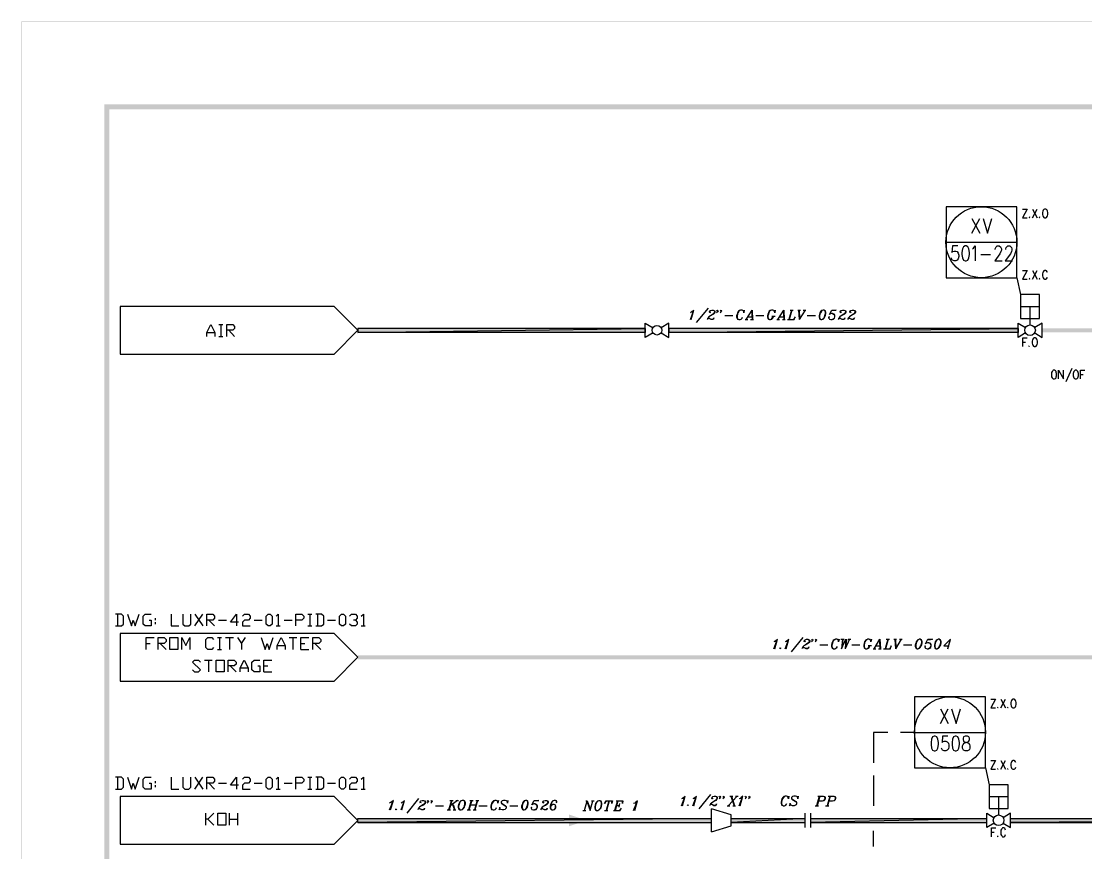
# Model space of a CAD drawing. Header units: inches. Extents: x 1 to 908, y 1 to 642.
# Drawn here: x 0.8 to 269.2, y 432.5 to 642.1 of the extents above; entities that cross this region are included whole.
import ezdxf

# ---------------------------------------------------------------- set-up
doc = ezdxf.new("R2010")
doc.units = ezdxf.units.IN
doc.header["$MEASUREMENT"] = 0
doc.layers.add('PDF_Geometry', color=7, linetype='Continuous')
doc.layers.add('PDF_Solid Fills', color=30, linetype='Continuous')

msp = doc.modelspace()

# ---------------------------------------------------------------- hatches: boundary and pattern name
at = {"layer": 'PDF_Solid Fills', "transparency": 33554559}
h = msp.add_hatch(color=7, dxfattribs=at)
h.paths.add_polyline_path([(0.96, 0.73), (0.96, 641.95), (0.77, 0.54)])
h.paths.add_polyline_path([(0.96, 641.95), (0.77, 0.54), (0.77, 642.15)])
h = msp.add_hatch(color=7, dxfattribs=at)
h.paths.add_polyline_path([(0.77, 642.15), (0.96, 641.95), (908.12, 642.15)])
h.paths.add_polyline_path([(0.96, 641.95), (908.12, 642.15), (908.12, 641.95)])
h = msp.add_hatch(color=7, dxfattribs=at)
h.paths.add_polyline_path([(886.53, 21.48), (886.53, 22.77), (21.7, 21.48)])
h.paths.add_polyline_path([(886.53, 22.77), (21.7, 21.48), (23, 22.77)])
h.paths.add_polyline_path([(21.7, 21.48), (23, 22.77), (21.7, 621.21)])
h.paths.add_polyline_path([(23, 22.77), (21.7, 621.21), (23, 619.92)])
h.paths.add_polyline_path([(21.7, 621.21), (23, 619.92), (887.18, 621.21)])
h.paths.add_polyline_path([(23, 619.92), (887.18, 621.21), (885.89, 619.92)])
h.paths.add_polyline_path([(887.18, 621.21), (885.89, 619.92), (887.18, 22.12)])
h.paths.add_polyline_path([(885.89, 619.92), (887.18, 22.12), (885.89, 22.12)])
h = msp.add_hatch(color=4, dxfattribs=at)
h.paths.add_polyline_path([(85.68, 564.71), (85.68, 563.71), (158.13, 564.71)])
h.paths.add_polyline_path([(85.68, 563.71), (158.13, 564.71), (158.13, 563.71)])
h = msp.add_hatch(color=4, dxfattribs=at)
h.paths.add_polyline_path([(164.12, 564.71), (164.12, 563.71), (252.24, 564.71)])
h.paths.add_polyline_path([(164.12, 563.71), (252.24, 564.71), (252.24, 563.71)])
h = msp.add_hatch(color=4, dxfattribs=at)
h.paths.add_polyline_path([(258.23, 564.71), (258.23, 563.71), (291.17, 564.71)])
h.paths.add_polyline_path([(258.23, 563.71), (291.17, 564.71), (290.16, 563.71)])
h.paths.add_polyline_path([(291.17, 564.71), (290.16, 563.71), (291.17, 555.81)])
h.paths.add_polyline_path([(290.16, 563.71), (291.17, 555.81), (290.16, 555.81)])
h = msp.add_hatch(color=40, dxfattribs=at)
h.paths.add_polyline_path([(352.72, 475.04), (353.69, 475.04), (352.72, 481.29)])
h.paths.add_polyline_path([(353.69, 475.04), (352.72, 481.29), (353.69, 482.29)])
h.paths.add_polyline_path([(352.72, 481.29), (353.69, 482.29), (85.68, 481.29)])
h.paths.add_polyline_path([(353.69, 482.29), (85.68, 481.29), (85.68, 482.29)])
at = {"layer": 'PDF_Solid Fills', "true_color": 0x6ec1dd, "transparency": 33554559}
h = msp.add_hatch(color=133, dxfattribs=at)
h.paths.add_polyline_path([(174.86, 440.12), (174.86, 441.13), (85.68, 440.12)])
h.paths.add_polyline_path([(174.86, 441.13), (85.68, 440.12), (85.68, 441.13)])
h = msp.add_hatch(color=133, dxfattribs=at)
h.paths.add_polyline_path([(198.46, 440.12), (198.46, 441.13), (179.85, 440.12)])
h.paths.add_polyline_path([(198.46, 441.13), (179.85, 440.12), (179.85, 441.13)])
h = msp.add_hatch(color=133, dxfattribs=at)
h.paths.add_polyline_path([(244.28, 440.12), (244.28, 441.13), (199.94, 440.12)])
h.paths.add_polyline_path([(244.28, 441.13), (199.94, 440.12), (199.94, 441.13)])
h = msp.add_hatch(color=133, dxfattribs=at)
h.paths.add_polyline_path([(397.47, 440.12), (397.47, 441.13), (250.3, 440.12)])
h.paths.add_polyline_path([(397.47, 441.13), (250.3, 440.12), (250.3, 441.13)])

# ---------------------------------------------------------------- linework, layer by layer
at = {"layer": 'PDF_Geometry', "color": 1, "lineweight": 25}
for points in [[(234.02, 595.39), (234.02, 577.49), (251.88, 577.49), (251.88, 595.39), (234.02, 595.39)], [(234.02, 586.42), (251.88, 586.42)], [(251.88, 577.49), (252.82, 573.22)], [(226.09, 471.77), (226.09, 453.91), (243.95, 453.91), (243.95, 471.77), (226.09, 471.77)], [(219.33, 462.84), (215.74, 462.84), (215.74, 455.14)], [(226.09, 462.84), (222.5, 462.84)], [(226.09, 462.84), (243.95, 462.84)], [(243.95, 453.91), (244.89, 449.64)], [(215.74, 451.97), (215.74, 444.27)], [(215.74, 434.07), (215.74, 438.02)]]:
    msp.add_lwpolyline(points, dxfattribs=at)
at = {"layer": 'PDF_Geometry', "lineweight": 25}
for points in [[(253.27, 594.81), (254.47, 594.81), (253.27, 592.61), (254.47, 592.61)], [(255.8, 592.61), (256.96, 594.81)], [(255.8, 594.81), (256.96, 592.61)], [(258.81, 594.81), (258.65, 594.71), (258.48, 594.48), (258.39, 594.29), (258.32, 593.96), (258.32, 593.45), (258.39, 593.12), (258.48, 592.93), (258.65, 592.7), (258.81, 592.61), (259.16, 592.61), (259.33, 592.7), (259.49, 592.93), (259.58, 593.12), (259.65, 593.45), (259.65, 593.96), (259.58, 594.29), (259.49, 594.48), (259.33, 594.71), (259.16, 594.81), (258.81, 594.81)], [(240.56, 588.69), (242.53, 592.38)], [(240.56, 592.38), (242.53, 588.69)], [(243.37, 592.38), (244.5, 588.69), (245.6, 592.38)], [(255.05, 592.8), (254.96, 592.7), (255.05, 592.61), (255.12, 592.7)], [(257.55, 592.8), (257.48, 592.7), (257.55, 592.61), (257.64, 592.7)], [(236.96, 585.49), (235.64, 585.49), (235.51, 583.87), (235.64, 584.06), (236.06, 584.22), (236.45, 584.22), (236.83, 584.06), (237.09, 583.71), (237.26, 583.16), (237.26, 582.83), (237.09, 582.28), (236.83, 581.93), (236.45, 581.76), (236.06, 581.76), (235.64, 581.93), (235.51, 582.12), (235.38, 582.48)], [(238.84, 585.49), (238.42, 585.29), (238.16, 584.77), (238.03, 583.87), (238.03, 583.35), (238.16, 582.48), (238.42, 581.93), (238.84, 581.76), (239.1, 581.76), (239.49, 581.93), (239.75, 582.48), (239.91, 583.35), (239.91, 583.87), (239.75, 584.77), (239.49, 585.29), (239.1, 585.49), (238.84, 585.49)], [(240.69, 584.77), (240.94, 584.94), (241.37, 585.49), (241.37, 581.76)], [(246.41, 584.58), (246.41, 584.77), (246.54, 585.13), (246.67, 585.29), (246.93, 585.49), (247.45, 585.49), (247.74, 585.29), (247.87, 585.13), (248, 584.77), (248, 584.42), (247.87, 584.06), (247.61, 583.51), (246.28, 581.76), (248.13, 581.76)], [(249.07, 584.58), (249.07, 584.77), (249.2, 585.13), (249.33, 585.29), (249.58, 585.49), (250.14, 585.49), (250.39, 585.29), (250.52, 585.13), (250.65, 584.77), (250.65, 584.42), (250.52, 584.06), (250.26, 583.51), (248.94, 581.76), (250.78, 581.76)], [(242.82, 583.35), (245.22, 583.35)], [(253.27, 579.34), (254.47, 579.34), (253.27, 577.14), (254.47, 577.14)], [(255.05, 577.33), (254.96, 577.23), (255.05, 577.14), (255.12, 577.23)], [(255.8, 577.14), (256.96, 579.34)], [(255.8, 579.34), (256.96, 577.14)], [(257.55, 577.33), (257.48, 577.23), (257.55, 577.14), (257.64, 577.23)], [(259.58, 578.82), (259.49, 579.01), (259.33, 579.24), (259.16, 579.34), (258.81, 579.34), (258.65, 579.24), (258.48, 579.01), (258.39, 578.82), (258.32, 578.5), (258.32, 577.98), (258.39, 577.65), (258.48, 577.46), (258.65, 577.23), (258.81, 577.14), (259.16, 577.14), (259.33, 577.23), (259.49, 577.46), (259.58, 577.65)], [(252.82, 567.23), (257.61, 567.23), (257.61, 573.22), (252.82, 573.22), (252.82, 567.23)], [(169.53, 566.94), (170.43, 569.34)], [(169.75, 566.94), (170.43, 569.34), (170.11, 569.01), (169.75, 568.79), (169.53, 568.66)], [(173.99, 569.82), (171.01, 566.17)], [(174.44, 568.89), (174.57, 568.79), (174.44, 568.66), (174.35, 568.79), (174.35, 568.89), (174.44, 569.11), (174.57, 569.24), (174.9, 569.34), (175.25, 569.34), (175.58, 569.24), (175.71, 569.01), (175.71, 568.79), (175.58, 568.56), (175.35, 568.33), (175.03, 568.11), (174.57, 567.88), (174.22, 567.62), (173.99, 567.4), (173.76, 566.94)], [(175.25, 569.34), (175.48, 569.24), (175.58, 569.01), (175.58, 568.79), (175.48, 568.56), (175.25, 568.33), (174.57, 567.88)], [(176.52, 569.11), (176.16, 569.11), (176.39, 569.34), (176.52, 569.11), (176.39, 568.89), (176.16, 568.66)], [(177.42, 569.11), (177.07, 569.11), (177.29, 569.34), (177.42, 569.11), (177.29, 568.89), (177.07, 568.66)], [(182.89, 569.11), (183.02, 569.11), (183.12, 569.34), (183.02, 568.66), (183.02, 568.89), (182.89, 569.11), (182.79, 569.24), (182.57, 569.34), (182.21, 569.34), (181.89, 569.24), (181.66, 569.01), (181.43, 568.66), (181.3, 568.33), (181.18, 567.88), (181.18, 567.53), (181.3, 567.17), (181.43, 567.07), (181.76, 566.94), (182.11, 566.94), (182.34, 567.07), (182.57, 567.3), (182.66, 567.53)], [(182.21, 569.34), (181.98, 569.24), (181.76, 569.01), (181.53, 568.66), (181.43, 568.33), (181.3, 567.88), (181.3, 567.53), (181.43, 567.17), (181.53, 567.07), (181.76, 566.94)], [(183.6, 566.94), (185.09, 569.34), (185.19, 566.94)], [(190.69, 569.11), (190.79, 569.11), (190.92, 569.34), (190.79, 568.66), (190.79, 568.89), (190.69, 569.11), (190.56, 569.24), (190.33, 569.34), (189.98, 569.34), (189.65, 569.24), (189.43, 569.01), (189.2, 568.66), (189.07, 568.33), (188.97, 567.88), (188.97, 567.53), (189.07, 567.17), (189.2, 567.07), (189.52, 566.94), (189.75, 566.94), (190.11, 567.07), (190.33, 567.3), (190.56, 567.75)], [(189.98, 569.34), (189.75, 569.24), (189.52, 569.01), (189.3, 568.66), (189.2, 568.33), (189.07, 567.88), (189.07, 567.53), (189.2, 567.17), (189.3, 567.07), (189.52, 566.94)], [(191.6, 566.94), (193.08, 569.34), (193.18, 566.94)], [(195.03, 569.34), (194.35, 566.94)], [(195.12, 569.34), (194.44, 566.94)], [(194.67, 569.34), (195.48, 569.34)], [(196.61, 569.34), (197.29, 569.34)], [(196.84, 569.34), (196.97, 566.94)], [(196.97, 569.34), (197.06, 567.17)], [(198.46, 569.34), (196.97, 566.94)], [(198, 569.34), (198.68, 569.34)], [(203.02, 569.34), (202.66, 569.24), (202.44, 569.01), (202.21, 568.66), (202.11, 568.33), (201.98, 567.88), (201.98, 567.53), (202.11, 567.17), (202.21, 567.07), (202.44, 566.94), (202.66, 566.94), (203.02, 567.07), (203.24, 567.3), (203.47, 567.62), (203.6, 567.98), (203.7, 568.43), (203.7, 568.79), (203.6, 569.11), (203.47, 569.24), (203.24, 569.34), (203.02, 569.34), (202.79, 569.24), (202.57, 569.01), (202.34, 568.66), (202.21, 568.33), (202.11, 567.88), (202.11, 567.53), (202.21, 567.17), (202.44, 566.94)], [(202.66, 566.94), (202.89, 567.07), (203.15, 567.3), (203.37, 567.62), (203.47, 567.98), (203.6, 568.43), (203.6, 568.79), (203.47, 569.11), (203.24, 569.34)], [(204.51, 567.4), (204.6, 567.53), (204.51, 567.62), (204.38, 567.53), (204.38, 567.4), (204.51, 567.17), (204.6, 567.07), (204.96, 566.94), (205.32, 566.94), (205.64, 567.07), (205.87, 567.3), (206, 567.62), (206, 567.98), (205.87, 568.21), (205.77, 568.33), (205.41, 568.43), (205.09, 568.43), (204.73, 568.33), (204.6, 568.21), (205.19, 569.34), (206.32, 569.34), (205.77, 569.24), (205.19, 569.24)], [(207.48, 568.89), (207.58, 568.79), (207.48, 568.66), (207.35, 568.79), (207.35, 568.89), (207.48, 569.11), (207.58, 569.24), (207.94, 569.34), (208.26, 569.34), (208.62, 569.24), (208.75, 569.01), (208.75, 568.79), (208.62, 568.56), (208.39, 568.33), (208.03, 568.11), (207.58, 567.88), (207.26, 567.62), (207.03, 567.4), (206.8, 566.94)], [(208.26, 569.34), (208.52, 569.24), (208.62, 569.01), (208.62, 568.79), (208.52, 568.56), (208.26, 568.33), (207.58, 567.88)], [(209.88, 568.89), (209.98, 568.79), (209.88, 568.66), (209.75, 568.79), (209.75, 568.89), (209.88, 569.11), (209.98, 569.24), (210.33, 569.34), (210.69, 569.34), (211.01, 569.24), (211.14, 569.01), (211.14, 568.79), (211.01, 568.56), (210.78, 568.33), (210.46, 568.11), (209.98, 567.88), (209.65, 567.62), (209.43, 567.4), (209.2, 566.94)], [(210.69, 569.34), (210.91, 569.24), (211.01, 569.01), (211.01, 568.79), (210.91, 568.56), (210.69, 568.33), (209.98, 567.88)], [(252.82, 570.21), (257.61, 570.21)], [(255.22, 565.55), (255.22, 570.21)], [(170.2, 568.89), (169.65, 566.94)], [(170.33, 569.01), (169.88, 568.79)], [(173.86, 567.17), (173.99, 567.3), (174.22, 567.3), (174.8, 567.07), (175.12, 567.07), (175.35, 567.17), (175.48, 567.4), (175.35, 567.07), (175.12, 566.94), (174.8, 566.94), (174.22, 567.3)], [(178.23, 567.98), (180.27, 567.98)], [(183.38, 566.94), (184.06, 566.94)], [(184.06, 567.62), (185.09, 567.62)], [(184.73, 566.94), (185.41, 566.94)], [(184.96, 569.11), (185.09, 566.94)], [(186, 567.98), (188.04, 567.98)], [(189.75, 566.94), (189.98, 567.07), (190.2, 567.3), (190.46, 567.75)], [(190.11, 567.75), (190.92, 567.75)], [(191.37, 566.94), (192.05, 566.94)], [(192.05, 567.62), (193.08, 567.62)], [(192.73, 566.94), (193.41, 566.94)], [(192.95, 569.11), (193.08, 566.94)], [(193.99, 566.94), (195.7, 566.94), (195.93, 567.62), (195.58, 566.94)], [(199.01, 567.98), (201.08, 567.98)], [(205.41, 568.43), (205.64, 568.33), (205.77, 568.21), (205.87, 567.98), (205.87, 567.62), (205.77, 567.3), (205.54, 567.07), (205.32, 566.94)], [(206.9, 567.17), (207.03, 567.3), (207.26, 567.3), (207.81, 567.07), (208.16, 567.07), (208.39, 567.17), (208.52, 567.4), (208.39, 567.07), (208.16, 566.94), (207.81, 566.94), (207.26, 567.3)], [(209.3, 567.17), (209.43, 567.3), (209.65, 567.3), (210.23, 567.07), (210.56, 567.07), (210.78, 567.17), (210.91, 567.4), (210.78, 567.07), (210.56, 566.94), (210.23, 566.94), (209.65, 567.3)], [(47.59, 562.7), (47.59, 563.71), (48.59, 565.71), (49.6, 563.71), (49.6, 562.7)], [(50.57, 565.71), (51.57, 565.71)], [(51.09, 565.71), (51.09, 562.7)], [(52.57, 562.7), (52.57, 565.71), (54.1, 565.71), (54.58, 565.2), (54.58, 564.71), (54.1, 564.23), (52.57, 564.23)], [(53.09, 564.23), (54.58, 562.7)], [(160.11, 563.61), (158.13, 562.41), (158.13, 566.04), (160.11, 564.84)], [(162.15, 563.61), (164.12, 562.41), (164.12, 566.04), (162.15, 564.84)], [(252.24, 562.41), (252.24, 566.04), (254.08, 564.9)], [(256.38, 563.55), (258.23, 562.41), (258.23, 566.04), (256.38, 564.9)], [(47.59, 563.71), (49.6, 563.71)], [(50.57, 562.7), (51.57, 562.7)], [(254.08, 563.55), (252.24, 562.41)], [(253.37, 560.12), (253.37, 562.32), (254.47, 562.32)], [(253.37, 561.25), (254.05, 561.25)], [(256.25, 562.32), (256.06, 562.22), (255.9, 561.99), (255.83, 561.8), (255.73, 561.47), (255.73, 560.96), (255.83, 560.63), (255.9, 560.44), (256.06, 560.21), (256.25, 560.12), (256.57, 560.12), (256.74, 560.21), (256.9, 560.44), (257, 560.63), (257.06, 560.96), (257.06, 561.47), (257, 561.8), (256.9, 561.99), (256.74, 562.22), (256.57, 562.32), (256.25, 562.32)], [(254.99, 560.31), (254.89, 560.21), (254.99, 560.12), (255.05, 560.21)], [(261.07, 554.16), (260.91, 554.03), (260.75, 553.84), (260.65, 553.61), (260.59, 553.32), (260.59, 552.77), (260.65, 552.48), (260.75, 552.25), (260.91, 552.06), (261.07, 551.96), (261.4, 551.96), (261.59, 552.06), (261.75, 552.25), (261.82, 552.48), (261.91, 552.77), (261.91, 553.32), (261.82, 553.61), (261.75, 553.84), (261.59, 554.03), (261.4, 554.16), (261.07, 554.16)], [(262.4, 551.96), (262.4, 554.16), (263.6, 551.96), (263.6, 554.16)], [(265.77, 554.55), (264.24, 551.22)], [(266.61, 554.16), (266.44, 554.03), (266.28, 553.84), (266.19, 553.61), (266.09, 553.32), (266.09, 552.77), (266.19, 552.48), (266.28, 552.25), (266.44, 552.06), (266.61, 551.96), (266.93, 551.96), (267.12, 552.06), (267.29, 552.25), (267.35, 552.48), (267.45, 552.77), (267.45, 553.32), (267.35, 553.61), (267.29, 553.84), (267.12, 554.03), (266.93, 554.16), (266.61, 554.16)], [(267.93, 551.96), (267.93, 554.16), (269.03, 554.16)], [(267.93, 553.09), (268.61, 553.09)], [(24.52, 489.67), (26.04, 489.67), (26.52, 490.15), (26.52, 492.16), (26.04, 492.64), (24.52, 492.64)], [(25.04, 492.64), (25.04, 489.67)], [(27.53, 492.64), (28.53, 489.67), (29.02, 491.16), (29.53, 489.67), (30.54, 492.64)], [(33.03, 491.16), (33.55, 491.16), (33.55, 489.67), (32.03, 489.67), (31.54, 490.15), (31.54, 492.16), (32.03, 492.64), (33.55, 492.64)], [(34.52, 491.64), (34.52, 491.16)], [(38.53, 492.64), (38.53, 489.67), (40.54, 489.67)], [(41.54, 492.64), (41.54, 490.15), (42.03, 489.67), (43.03, 489.67), (43.55, 490.15), (43.55, 492.64)], [(44.52, 489.67), (46.52, 492.64)], [(44.52, 492.64), (46.52, 489.67)], [(47.53, 489.67), (47.53, 492.64), (49.05, 492.64), (49.53, 492.16), (49.53, 491.64), (49.05, 491.16), (47.53, 491.16)], [(55.52, 490.64), (53.55, 490.64), (55.03, 492.64), (55.03, 489.67)], [(56.52, 492.16), (57.04, 492.64), (58.04, 492.64), (58.53, 492.16), (58.53, 491.64), (58.04, 491.16), (57.04, 491.16), (56.52, 490.64), (56.52, 489.67), (58.53, 489.67)], [(63.03, 489.67), (62.54, 490.15), (62.54, 492.16), (63.03, 492.64), (63.55, 492.64), (64.03, 492.16), (64.03, 490.15), (63.55, 489.67), (63.03, 489.67)], [(65.03, 492.16), (65.52, 492.64), (65.52, 489.67)], [(70.02, 489.67), (70.02, 492.64), (71.54, 492.64), (72.02, 492.16), (72.02, 491.64), (71.54, 491.16), (70.02, 491.16)], [(73.03, 492.64), (74.03, 492.64)], [(73.54, 492.64), (73.54, 489.67)], [(75.03, 489.67), (76.52, 489.67), (77.04, 490.15), (77.04, 492.16), (76.52, 492.64), (75.03, 492.64)], [(75.52, 492.64), (75.52, 489.67)], [(81.54, 489.67), (81.02, 490.15), (81.02, 492.16), (81.54, 492.64), (82.02, 492.64), (82.54, 492.16), (82.54, 490.15), (82.02, 489.67), (81.54, 489.67)], [(83.54, 492.16), (84.03, 492.64), (85.03, 492.64), (85.52, 492.16), (85.52, 491.64), (85.03, 491.16), (84.55, 491.16)], [(86.52, 492.16), (87.04, 492.64), (87.04, 489.67)], [(34.52, 490.64), (34.52, 490.15)], [(48.04, 491.16), (49.53, 489.67)], [(50.54, 491.16), (52.54, 491.16)], [(59.53, 491.16), (61.54, 491.16)], [(65.03, 489.67), (66.04, 489.67)], [(67.04, 491.16), (69.05, 491.16)], [(73.03, 489.67), (74.03, 489.67)], [(78.04, 491.16), (80.05, 491.16)], [(85.03, 491.16), (85.52, 490.64), (85.52, 490.15), (85.03, 489.67), (84.03, 489.67), (83.54, 490.15)], [(86.52, 489.67), (87.52, 489.67)], [(32.28, 483.74), (32.28, 486.75), (34.29, 486.75)], [(35.29, 483.74), (35.29, 486.75), (36.78, 486.75), (37.3, 486.24), (37.3, 485.75), (36.78, 485.23), (35.29, 485.23)], [(38.27, 483.74), (38.27, 486.75), (40.28, 486.75), (40.28, 483.74), (38.27, 483.74)], [(41.28, 483.74), (41.28, 486.75), (42.28, 484.75), (43.29, 486.75), (43.29, 483.74)], [(49.27, 484.26), (48.79, 483.74), (47.79, 483.74), (47.3, 484.26), (47.3, 486.24), (47.79, 486.75), (48.79, 486.75), (49.27, 486.24)], [(50.28, 486.75), (51.28, 486.75)], [(50.8, 486.75), (50.8, 483.74)], [(52.28, 486.75), (54.29, 486.75)], [(53.29, 486.75), (53.29, 483.74)], [(55.29, 486.75), (56.3, 485.23), (56.3, 483.74)], [(56.3, 485.23), (57.3, 486.75)], [(61.28, 486.75), (62.28, 483.74), (62.8, 485.23), (63.29, 483.74), (64.29, 486.75)], [(65.29, 483.74), (65.29, 484.75), (66.3, 486.75), (67.3, 484.75), (67.3, 483.74)], [(68.3, 486.75), (70.28, 486.75)], [(69.27, 486.75), (69.27, 483.74)], [(71.28, 483.74), (71.28, 486.75), (73.29, 486.75)], [(74.29, 483.74), (74.29, 486.75), (75.78, 486.75), (76.3, 486.24), (76.3, 485.75), (75.78, 485.23), (74.29, 485.23)], [(190.59, 483.94), (191.53, 486.33)], [(190.82, 483.94), (191.53, 486.33), (191.17, 485.98), (190.82, 485.75), (190.59, 485.65)], [(191.4, 485.98), (190.95, 485.75)], [(193.47, 483.94), (194.38, 486.33)], [(193.7, 483.94), (194.38, 486.33), (194.02, 485.98), (193.7, 485.75), (193.47, 485.65)], [(194.25, 485.98), (193.8, 485.75)], [(197.91, 486.79), (194.96, 483.13)], [(198.36, 485.88), (198.49, 485.75), (198.36, 485.65), (198.26, 485.75), (198.26, 485.88), (198.36, 486.11), (198.49, 486.2), (198.84, 486.33), (199.17, 486.33), (199.52, 486.2), (199.62, 485.98), (199.62, 485.75), (199.52, 485.52), (199.3, 485.3), (198.94, 485.07), (198.49, 484.85), (198.13, 484.62), (197.91, 484.39), (197.68, 483.94)], [(199.17, 486.33), (199.39, 486.2), (199.52, 485.98), (199.52, 485.75), (199.39, 485.52), (199.17, 485.3), (198.49, 484.85)], [(200.43, 486.11), (200.07, 486.11), (200.33, 486.33), (200.43, 486.11), (200.33, 485.88), (200.07, 485.65)], [(201.34, 486.11), (201.01, 486.11), (201.24, 486.33), (201.34, 486.11), (201.24, 485.88), (201.01, 485.65)], [(206.84, 486.11), (206.93, 486.11), (207.06, 486.33), (206.93, 485.65), (206.93, 485.88), (206.84, 486.11), (206.71, 486.2), (206.48, 486.33), (206.16, 486.33), (205.8, 486.2), (205.57, 485.98), (205.35, 485.65), (205.22, 485.3), (205.12, 484.85), (205.12, 484.49), (205.22, 484.17), (205.35, 484.04), (205.67, 483.94), (206.03, 483.94), (206.25, 484.04), (206.48, 484.26), (206.61, 484.49)], [(206.16, 486.33), (205.93, 486.2), (205.67, 485.98), (205.45, 485.65), (205.35, 485.3), (205.22, 484.85), (205.22, 484.49), (205.35, 484.17), (205.45, 484.04), (205.67, 483.94)], [(207.52, 486.33), (208.33, 486.33)], [(207.87, 486.33), (207.65, 483.94)], [(207.65, 483.94), (208.78, 486.33), (208.55, 483.94)], [(207.97, 486.33), (207.74, 484.17)], [(209.68, 486.33), (208.55, 483.94)], [(208.88, 486.33), (208.65, 484.17)], [(209.36, 486.33), (210.04, 486.33)], [(214.96, 486.11), (215.06, 486.11), (215.19, 486.33), (215.06, 485.65), (215.06, 485.88), (214.96, 486.11), (214.83, 486.2), (214.6, 486.33), (214.25, 486.33), (213.92, 486.2), (213.7, 485.98), (213.47, 485.65), (213.34, 485.3), (213.24, 484.85), (213.24, 484.49), (213.34, 484.17), (213.47, 484.04), (213.79, 483.94), (214.02, 483.94), (214.38, 484.04), (214.6, 484.26), (214.83, 484.72)], [(214.25, 486.33), (214.02, 486.2), (213.79, 485.98), (213.57, 485.65), (213.47, 485.3), (213.34, 484.85), (213.34, 484.49), (213.47, 484.17), (213.57, 484.04), (213.79, 483.94)], [(215.87, 483.94), (217.35, 486.33), (217.45, 483.94)], [(217.22, 486.11), (217.35, 483.94)], [(219.3, 486.33), (218.62, 483.94)], [(219.39, 486.33), (218.71, 483.94)], [(218.94, 486.33), (219.75, 486.33)], [(220.88, 486.33), (221.56, 486.33)], [(221.11, 486.33), (221.24, 483.94)], [(221.24, 486.33), (221.33, 484.17)], [(222.73, 486.33), (221.24, 483.94)], [(222.27, 486.33), (222.95, 486.33)], [(227.29, 486.33), (226.93, 486.2), (226.71, 485.98), (226.48, 485.65), (226.38, 485.3), (226.25, 484.85), (226.25, 484.49), (226.38, 484.17), (226.48, 484.04), (226.71, 483.94), (226.93, 483.94), (227.29, 484.04), (227.52, 484.26), (227.74, 484.62), (227.87, 484.94), (227.97, 485.43), (227.97, 485.75), (227.87, 486.11), (227.74, 486.2), (227.52, 486.33), (227.29, 486.33), (227.06, 486.2), (226.84, 485.98), (226.61, 485.65), (226.48, 485.3), (226.38, 484.85), (226.38, 484.49), (226.48, 484.17), (226.71, 483.94)], [(226.93, 483.94), (227.16, 484.04), (227.42, 484.26), (227.64, 484.62), (227.74, 484.94), (227.87, 485.43), (227.87, 485.75), (227.74, 486.11), (227.52, 486.33)], [(228.78, 484.39), (228.87, 484.49), (228.78, 484.62), (228.65, 484.49), (228.65, 484.39), (228.78, 484.17), (228.87, 484.04), (229.23, 483.94), (229.59, 483.94), (229.91, 484.04), (230.14, 484.26), (230.27, 484.62), (230.27, 484.94), (230.14, 485.17), (230.04, 485.3), (229.68, 485.43), (229.36, 485.43), (229, 485.3), (228.87, 485.17), (229.46, 486.33), (230.59, 486.33), (230.04, 486.2), (229.46, 486.2)], [(232.08, 486.33), (231.75, 486.2), (231.53, 485.98), (231.3, 485.65), (231.17, 485.3), (231.07, 484.85), (231.07, 484.49), (231.17, 484.17), (231.3, 484.04), (231.53, 483.94), (231.75, 483.94), (232.08, 484.04), (232.3, 484.26), (232.53, 484.62), (232.66, 484.94), (232.79, 485.43), (232.79, 485.75), (232.66, 486.11), (232.53, 486.2), (232.3, 486.33), (232.08, 486.33), (231.85, 486.2), (231.62, 485.98), (231.4, 485.65), (231.3, 485.3), (231.17, 484.85), (231.17, 484.49), (231.3, 484.17), (231.53, 483.94)], [(231.75, 483.94), (231.98, 484.04), (232.21, 484.26), (232.43, 484.62), (232.53, 484.94), (232.66, 485.43), (232.66, 485.75), (232.53, 486.11), (232.3, 486.33)], [(234.47, 483.94), (235.18, 486.33), (233.47, 484.62), (234.83, 484.62)], [(235.06, 486.2), (234.38, 483.94)], [(32.28, 485.23), (33.29, 485.23)], [(35.78, 485.23), (37.3, 483.74)], [(50.28, 483.74), (51.28, 483.74)], [(65.29, 484.75), (67.3, 484.75)], [(71.28, 485.23), (72.28, 485.23)], [(71.28, 483.74), (73.29, 483.74)], [(74.77, 485.23), (76.3, 483.74)], [(191.27, 485.88), (190.72, 483.94)], [(192.21, 483.94), (192.08, 484.04), (192.21, 484.17), (192.31, 484.04), (192.21, 483.94)], [(194.15, 485.88), (193.57, 483.94)], [(197.81, 484.17), (197.91, 484.26), (198.13, 484.26), (198.71, 484.04), (199.07, 484.04), (199.3, 484.17), (199.39, 484.39), (199.3, 484.04), (199.07, 483.94), (198.71, 483.94), (198.13, 484.26)], [(202.14, 484.94), (204.22, 484.94)], [(210.27, 484.94), (212.31, 484.94)], [(214.02, 483.94), (214.25, 484.04), (214.47, 484.26), (214.7, 484.72)], [(214.38, 484.72), (215.19, 484.72)], [(215.64, 483.94), (216.32, 483.94)], [(216.32, 484.62), (217.35, 484.62)], [(217, 483.94), (217.68, 483.94)], [(218.26, 483.94), (219.98, 483.94), (220.2, 484.62), (219.85, 483.94)], [(223.28, 484.94), (225.35, 484.94)], [(229.68, 485.43), (229.91, 485.3), (230.04, 485.17), (230.14, 484.94), (230.14, 484.62), (230.04, 484.26), (229.81, 484.04), (229.59, 483.94)], [(43.97, 478.57), (44.45, 478.08), (45.46, 478.08), (45.97, 478.57), (43.97, 480.57), (44.45, 481.06), (45.46, 481.06), (45.97, 480.57)], [(46.98, 481.06), (48.95, 481.06)], [(47.95, 481.06), (47.95, 478.08)], [(49.95, 478.08), (49.95, 481.06), (51.96, 481.06), (51.96, 478.08), (49.95, 478.08)], [(52.96, 478.08), (52.96, 481.06), (54.45, 481.06), (54.97, 480.57), (54.97, 480.06), (54.45, 479.57), (52.96, 479.57)], [(55.97, 478.08), (55.97, 479.08), (56.98, 481.06), (57.95, 479.08), (57.95, 478.08)], [(60.47, 479.57), (60.96, 479.57), (60.96, 478.08), (59.47, 478.08), (58.95, 478.57), (58.95, 480.57), (59.47, 481.06), (60.96, 481.06)], [(61.96, 478.08), (61.96, 481.06), (63.97, 481.06)], [(53.45, 479.57), (54.97, 478.08)], [(55.97, 479.08), (57.95, 479.08)], [(61.96, 479.57), (62.96, 479.57)], [(61.96, 478.08), (63.97, 478.08)], [(245.35, 471.22), (246.51, 471.22), (245.35, 469.02), (246.51, 469.02)], [(247.87, 469.02), (249.03, 471.22)], [(247.87, 471.22), (249.03, 469.02)], [(250.88, 471.22), (250.72, 471.09), (250.56, 470.9), (250.46, 470.67), (250.36, 470.38), (250.36, 469.86), (250.46, 469.54), (250.56, 469.31), (250.72, 469.12), (250.88, 469.02), (251.2, 469.02), (251.36, 469.12), (251.56, 469.31), (251.62, 469.54), (251.72, 469.86), (251.72, 470.38), (251.62, 470.67), (251.56, 470.9), (251.36, 471.09), (251.2, 471.22), (250.88, 471.22)], [(232.6, 465.07), (234.57, 468.76)], [(232.6, 468.76), (234.57, 465.07)], [(235.41, 468.76), (236.54, 465.07), (237.68, 468.76)], [(247.09, 469.22), (247.03, 469.12), (247.09, 469.02), (247.19, 469.12)], [(249.62, 469.22), (249.52, 469.12), (249.62, 469.02), (249.71, 469.12)], [(231.01, 461.87), (230.62, 461.71), (230.36, 461.16), (230.23, 460.28), (230.23, 459.77), (230.36, 458.86), (230.62, 458.34), (231.01, 458.15), (231.3, 458.15), (231.69, 458.34), (231.95, 458.86), (232.08, 459.77), (232.08, 460.28), (231.95, 461.16), (231.69, 461.71), (231.3, 461.87), (231.01, 461.87)], [(234.47, 461.87), (233.15, 461.87), (233.02, 460.28), (233.15, 460.48), (233.53, 460.64), (233.95, 460.64), (234.34, 460.48), (234.6, 460.12), (234.73, 459.57), (234.73, 459.22), (234.6, 458.7), (234.34, 458.34), (233.95, 458.15), (233.53, 458.15), (233.15, 458.34), (233.02, 458.5), (232.89, 458.86)], [(236.35, 461.87), (235.93, 461.71), (235.67, 461.16), (235.54, 460.28), (235.54, 459.77), (235.67, 458.86), (235.93, 458.34), (236.35, 458.15), (236.61, 458.15), (237, 458.34), (237.26, 458.86), (237.39, 459.77), (237.39, 460.28), (237.26, 461.16), (237, 461.71), (236.61, 461.87), (236.35, 461.87)], [(238.87, 461.87), (238.45, 461.71), (238.32, 461.35), (238.32, 461), (238.45, 460.64), (238.71, 460.48), (239.26, 460.28), (239.65, 460.12), (239.91, 459.77), (240.04, 459.41), (240.04, 458.86), (239.91, 458.5), (239.78, 458.34), (239.39, 458.15), (238.87, 458.15), (238.45, 458.34), (238.32, 458.5), (238.19, 458.86), (238.19, 459.41), (238.32, 459.77), (238.58, 460.12), (239, 460.28), (239.52, 460.48), (239.78, 460.64), (239.91, 461), (239.91, 461.35), (239.78, 461.71), (239.39, 461.87), (238.87, 461.87)], [(245.35, 455.72), (246.51, 455.72), (245.35, 453.55), (246.51, 453.55)], [(247.09, 453.75), (247.03, 453.65), (247.09, 453.55), (247.19, 453.65)], [(247.87, 453.55), (249.03, 455.72)], [(247.87, 455.72), (249.03, 453.55)], [(249.62, 453.75), (249.52, 453.65), (249.62, 453.55), (249.71, 453.65)], [(251.62, 455.2), (251.56, 455.43), (251.36, 455.62), (251.2, 455.72), (250.88, 455.72), (250.72, 455.62), (250.56, 455.43), (250.46, 455.2), (250.36, 454.91), (250.36, 454.36), (250.46, 454.07), (250.56, 453.84), (250.72, 453.65), (250.88, 453.55), (251.2, 453.55), (251.36, 453.65), (251.56, 453.84), (251.62, 454.07)], [(24.52, 448.5), (26.04, 448.5), (26.52, 448.99), (26.52, 451), (26.04, 451.51), (24.52, 451.51)], [(25.04, 451.51), (25.04, 448.5)], [(27.53, 451.51), (28.53, 448.5), (29.02, 449.99), (29.53, 448.5), (30.54, 451.51)], [(33.03, 449.99), (33.55, 449.99), (33.55, 448.5), (32.03, 448.5), (31.54, 448.99), (31.54, 451), (32.03, 451.51), (33.55, 451.51)], [(38.53, 451.51), (38.53, 448.5), (40.54, 448.5)], [(41.54, 451.51), (41.54, 448.99), (42.03, 448.5), (43.03, 448.5), (43.55, 448.99), (43.55, 451.51)], [(44.52, 448.5), (46.52, 451.51)], [(44.52, 451.51), (46.52, 448.5)], [(47.53, 448.5), (47.53, 451.51), (49.05, 451.51), (49.53, 451), (49.53, 450.51), (49.05, 449.99), (47.53, 449.99)], [(55.52, 449.51), (53.55, 449.51), (55.03, 451.51), (55.03, 448.5)], [(56.52, 451), (57.04, 451.51), (58.04, 451.51), (58.53, 451), (58.53, 450.51), (58.04, 449.99), (57.04, 449.99), (56.52, 449.51), (56.52, 448.5), (58.53, 448.5)], [(63.03, 448.5), (62.54, 448.99), (62.54, 451), (63.03, 451.51), (63.55, 451.51), (64.03, 451), (64.03, 448.99), (63.55, 448.5), (63.03, 448.5)], [(65.03, 451), (65.52, 451.51), (65.52, 448.5)], [(70.02, 448.5), (70.02, 451.51), (71.54, 451.51), (72.02, 451), (72.02, 450.51), (71.54, 449.99), (70.02, 449.99)], [(73.03, 451.51), (74.03, 451.51)], [(73.54, 451.51), (73.54, 448.5)], [(75.03, 448.5), (76.52, 448.5), (77.04, 448.99), (77.04, 451), (76.52, 451.51), (75.03, 451.51)], [(75.52, 451.51), (75.52, 448.5)], [(81.54, 448.5), (81.02, 448.99), (81.02, 451), (81.54, 451.51), (82.02, 451.51), (82.54, 451), (82.54, 448.99), (82.02, 448.5), (81.54, 448.5)], [(83.54, 451), (84.03, 451.51), (85.03, 451.51), (85.52, 451), (85.52, 450.51), (85.03, 449.99), (84.03, 449.99), (83.54, 449.51), (83.54, 448.5), (85.52, 448.5)], [(86.52, 451), (87.04, 451.51), (87.04, 448.5)], [(34.52, 450.51), (34.52, 449.99)], [(34.52, 449.51), (34.52, 448.99)], [(48.04, 449.99), (49.53, 448.5)], [(50.54, 449.99), (52.54, 449.99)], [(59.53, 449.99), (61.54, 449.99)], [(65.03, 448.5), (66.04, 448.5)], [(67.04, 449.99), (69.05, 449.99)], [(73.03, 448.5), (74.03, 448.5)], [(78.04, 449.99), (80.05, 449.99)], [(86.52, 448.5), (87.52, 448.5)], [(244.89, 443.62), (249.68, 443.62), (249.68, 449.64), (244.89, 449.64), (244.89, 443.62)], [(93.67, 443.29), (94.61, 445.69)], [(93.9, 443.29), (94.61, 445.69), (94.26, 445.33), (93.9, 445.11), (93.67, 445.01)], [(96.55, 443.29), (97.46, 445.69)], [(96.78, 443.29), (97.46, 445.69), (97.1, 445.33), (96.78, 445.11), (96.55, 445.01)], [(100.99, 446.14), (98.04, 442.49)], [(101.44, 445.24), (101.57, 445.11), (101.44, 445.01), (101.34, 445.11), (101.34, 445.24), (101.44, 445.46), (101.57, 445.56), (101.92, 445.69), (102.25, 445.69), (102.6, 445.56), (102.7, 445.33), (102.7, 445.11), (102.6, 444.88), (102.38, 444.65), (102.02, 444.43), (101.57, 444.2), (101.21, 443.97), (100.99, 443.75), (100.76, 443.29)], [(102.25, 445.69), (102.47, 445.56), (102.6, 445.33), (102.6, 445.11), (102.47, 444.88), (102.25, 444.65), (101.57, 444.2)], [(103.51, 445.46), (103.15, 445.46), (103.38, 445.69), (103.51, 445.46), (103.38, 445.24), (103.15, 445.01)], [(104.42, 445.46), (104.09, 445.46), (104.32, 445.69), (104.42, 445.46), (104.32, 445.24), (104.09, 445.01)], [(109.24, 445.69), (108.53, 443.29)], [(109.33, 445.69), (108.66, 443.29)], [(110.82, 445.69), (108.88, 444.2)], [(108.88, 445.69), (109.69, 445.69)], [(110.37, 445.69), (111.05, 445.69)], [(111.96, 445.69), (111.63, 445.56), (111.41, 445.33), (111.18, 445.01), (111.05, 444.65), (110.95, 444.2), (110.95, 443.88), (111.05, 443.52), (111.18, 443.39), (111.41, 443.29), (111.73, 443.29), (112.09, 443.39), (112.31, 443.62), (112.54, 443.97), (112.67, 444.33), (112.77, 444.78), (112.77, 445.11), (112.67, 445.46), (112.54, 445.56), (112.31, 445.69), (111.96, 445.69), (111.73, 445.56), (111.5, 445.33), (111.28, 445.01), (111.18, 444.65), (111.05, 444.2), (111.05, 443.88), (111.18, 443.52), (111.41, 443.29)], [(111.73, 443.29), (111.96, 443.39), (112.18, 443.62), (112.44, 443.97), (112.54, 444.33), (112.67, 444.78), (112.67, 445.11), (112.54, 445.46), (112.31, 445.69)], [(114.25, 445.69), (113.57, 443.29)], [(114.38, 445.69), (113.67, 443.29)], [(113.9, 445.69), (114.71, 445.69)], [(115.74, 445.69), (115.06, 443.29)], [(115.84, 445.69), (115.16, 443.29)], [(115.39, 445.69), (116.2, 445.69)], [(120.89, 445.46), (120.98, 445.46), (121.11, 445.69), (120.98, 445.01), (120.98, 445.24), (120.89, 445.46), (120.76, 445.56), (120.53, 445.69), (120.21, 445.69), (119.85, 445.56), (119.63, 445.33), (119.4, 445.01), (119.27, 444.65), (119.17, 444.2), (119.17, 443.88), (119.27, 443.52), (119.4, 443.39), (119.76, 443.29), (120.08, 443.29), (120.31, 443.39), (120.53, 443.62), (120.66, 443.88)], [(120.21, 445.69), (119.98, 445.56), (119.76, 445.33), (119.5, 445.01), (119.4, 444.65), (119.27, 444.2), (119.27, 443.88), (119.4, 443.52), (119.5, 443.39), (119.76, 443.29)], [(123.28, 445.46), (123.41, 445.46), (123.51, 445.69), (123.41, 445.01), (123.41, 445.24), (123.28, 445.46), (123.15, 445.56), (122.83, 445.69), (122.38, 445.69), (122.02, 445.56), (121.79, 445.33), (121.79, 445.11), (121.92, 444.88), (122.02, 444.78), (122.83, 444.33), (123.06, 444.1)], [(127.97, 445.69), (127.62, 445.56), (127.39, 445.33), (127.17, 445.01), (127.07, 444.65), (126.94, 444.2), (126.94, 443.88), (127.07, 443.52), (127.17, 443.39), (127.39, 443.29), (127.62, 443.29), (127.97, 443.39), (128.2, 443.62), (128.43, 443.97), (128.52, 444.33), (128.65, 444.78), (128.65, 445.11), (128.52, 445.46), (128.43, 445.56), (128.2, 445.69), (127.97, 445.69), (127.75, 445.56), (127.52, 445.33), (127.29, 445.01), (127.17, 444.65), (127.07, 444.2), (127.07, 443.88), (127.17, 443.52), (127.39, 443.29)], [(129.46, 443.75), (129.56, 443.88), (129.46, 443.97), (129.33, 443.88), (129.33, 443.75), (129.46, 443.52), (129.56, 443.39), (129.92, 443.29), (130.24, 443.29), (130.6, 443.39), (130.82, 443.62), (130.95, 443.97), (130.95, 444.33), (130.82, 444.56), (130.73, 444.65), (130.37, 444.78), (130.01, 444.78), (129.69, 444.65), (129.56, 444.56), (130.14, 445.69), (131.28, 445.69), (130.73, 445.56), (130.14, 445.56)], [(132.44, 445.24), (132.54, 445.11), (132.44, 445.01), (132.31, 445.11), (132.31, 445.24), (132.44, 445.46), (132.54, 445.56), (132.89, 445.69), (133.22, 445.69), (133.57, 445.56), (133.67, 445.33), (133.67, 445.11), (133.57, 444.88), (133.35, 444.65), (132.99, 444.43), (132.54, 444.2), (132.18, 443.97), (131.95, 443.75), (131.73, 443.29)], [(133.22, 445.69), (133.44, 445.56), (133.57, 445.33), (133.57, 445.11), (133.44, 444.88), (133.22, 444.65), (132.54, 444.2)], [(135.74, 445.33), (135.61, 445.24), (135.74, 445.11), (135.87, 445.24), (135.87, 445.33), (135.74, 445.56), (135.51, 445.69), (135.16, 445.69), (134.84, 445.56), (134.61, 445.33), (134.38, 445.01), (134.25, 444.65), (134.16, 444.2), (134.16, 443.75), (134.25, 443.52), (134.38, 443.39), (134.61, 443.29), (134.93, 443.29), (135.29, 443.39), (135.51, 443.62), (135.61, 443.88), (135.61, 444.2), (135.51, 444.43), (135.39, 444.56), (135.16, 444.65), (134.84, 444.65), (134.61, 444.56), (134.38, 444.33), (134.25, 444.1)], [(135.16, 445.69), (134.93, 445.56), (134.71, 445.33), (134.48, 445.01), (134.38, 444.65), (134.25, 444.2), (134.25, 443.62), (134.38, 443.39)], [(167.29, 444.33), (168.2, 446.72)], [(167.52, 444.33), (168.2, 446.72), (167.87, 446.4), (167.52, 446.17), (167.29, 446.04)], [(167.97, 446.27), (167.42, 444.33)], [(168.1, 446.4), (167.65, 446.17)], [(170.14, 444.33), (171.08, 446.72)], [(170.4, 444.33), (171.08, 446.72), (170.72, 446.4), (170.4, 446.17), (170.14, 446.04)], [(170.85, 446.27), (170.27, 444.33)], [(170.95, 446.4), (170.5, 446.17)], [(174.61, 447.18), (171.63, 443.52)], [(175.06, 446.27), (175.19, 446.17), (175.06, 446.04), (174.96, 446.17), (174.96, 446.27), (175.06, 446.5), (175.19, 446.63), (175.51, 446.72), (175.87, 446.72), (176.22, 446.63), (176.32, 446.4), (176.32, 446.17), (176.22, 445.95), (176, 445.69), (175.64, 445.46), (175.19, 445.24), (174.83, 445.01), (174.61, 444.78), (174.38, 444.33)], [(175.87, 446.72), (176.09, 446.63), (176.22, 446.4), (176.22, 446.17), (176.09, 445.95), (175.87, 445.69), (175.19, 445.24)], [(177.13, 446.5), (176.77, 446.5), (177, 446.72), (177.13, 446.5), (177, 446.27), (176.77, 446.04)], [(178.04, 446.5), (177.71, 446.5), (177.94, 446.72), (178.04, 446.5), (177.94, 446.27), (177.71, 446.04)], [(181.37, 446.72), (179.07, 444.33)], [(179.52, 446.72), (180.2, 446.72)], [(179.75, 446.72), (180.56, 444.33)], [(179.88, 446.72), (180.66, 444.33)], [(180.88, 446.72), (181.6, 446.72)], [(181.82, 444.33), (182.73, 446.72)], [(182.05, 444.33), (182.73, 446.72), (182.37, 446.4), (182.05, 446.17), (181.82, 446.04)], [(182.5, 446.27), (181.92, 444.33)], [(182.6, 446.4), (182.15, 446.17)], [(183.63, 446.5), (183.31, 446.5), (183.54, 446.72), (183.63, 446.5), (183.54, 446.27), (183.31, 446.04)], [(184.54, 446.5), (184.22, 446.5), (184.44, 446.72), (184.54, 446.5), (184.44, 446.27), (184.22, 446.04)], [(194.12, 446.5), (194.25, 446.5), (194.35, 446.72), (194.25, 446.04), (194.25, 446.27), (194.12, 446.5), (194.02, 446.63), (193.8, 446.72), (193.44, 446.72), (193.08, 446.63), (192.86, 446.4), (192.63, 446.04), (192.53, 445.69), (192.4, 445.24), (192.4, 444.91), (192.53, 444.56), (192.63, 444.46), (192.99, 444.33), (193.31, 444.33), (193.57, 444.46), (193.8, 444.69), (193.89, 444.91)], [(193.44, 446.72), (193.21, 446.63), (192.99, 446.4), (192.76, 446.04), (192.63, 445.69), (192.53, 445.24), (192.53, 444.91), (192.63, 444.56), (192.76, 444.46), (192.99, 444.33)], [(195.03, 446.17), (195.28, 445.95), (196.06, 445.46), (196.19, 445.37), (196.29, 445.14), (196.29, 444.78), (196.19, 444.56), (196.06, 444.46), (195.74, 444.33), (195.28, 444.33), (194.93, 444.46), (194.8, 444.56), (194.7, 444.78), (194.7, 445.01), (194.57, 444.33), (194.7, 444.56), (194.8, 444.56)], [(196.51, 446.5), (196.64, 446.5), (196.74, 446.72), (196.64, 446.04), (196.64, 446.27), (196.51, 446.5), (196.42, 446.63), (196.06, 446.72), (195.61, 446.72), (195.28, 446.63), (195.03, 446.4), (195.03, 446.17), (195.15, 445.95), (195.28, 445.82), (196.06, 445.37), (196.29, 445.14)], [(202.05, 446.72), (201.37, 444.33)], [(202.14, 446.72), (201.47, 444.33)], [(201.69, 446.72), (203.05, 446.72), (203.41, 446.63), (203.54, 446.4), (203.54, 446.17), (203.41, 445.82), (203.18, 445.59), (202.73, 445.46), (201.82, 445.46)], [(203.05, 446.72), (203.31, 446.63), (203.41, 446.4), (203.41, 446.17), (203.31, 445.82), (203.05, 445.59), (202.73, 445.46)], [(204.67, 446.72), (203.99, 444.33)], [(204.77, 446.72), (204.09, 444.33)], [(204.31, 446.72), (205.7, 446.72), (206.03, 446.63), (206.16, 446.4), (206.16, 446.17), (206.03, 445.82), (205.8, 445.59), (205.35, 445.46), (204.44, 445.46)], [(205.7, 446.72), (205.93, 446.63), (206.03, 446.4), (206.03, 446.17), (205.93, 445.82), (205.7, 445.59), (205.35, 445.46)], [(244.89, 446.63), (249.68, 446.63)], [(247.29, 441.97), (247.29, 446.63)], [(94.35, 445.24), (93.8, 443.29)], [(94.48, 445.33), (94.03, 445.11)], [(95.29, 443.29), (95.16, 443.39), (95.29, 443.52), (95.39, 443.39), (95.29, 443.29)], [(97.23, 445.24), (96.65, 443.29)], [(97.33, 445.33), (96.88, 445.11)], [(100.89, 443.52), (100.99, 443.62), (101.21, 443.62), (101.8, 443.39), (102.15, 443.39), (102.38, 443.52), (102.47, 443.75), (102.38, 443.39), (102.15, 443.29), (101.8, 443.29), (101.21, 443.62)], [(105.23, 444.33), (107.3, 444.33)], [(108.2, 443.29), (109.01, 443.29)], [(109.56, 444.65), (110.01, 443.29)], [(109.69, 444.65), (110.14, 443.29)], [(109.69, 443.29), (110.37, 443.29)], [(113.22, 443.29), (114.03, 443.29)], [(114.03, 444.56), (115.39, 444.56)], [(114.71, 443.29), (115.52, 443.29)], [(116.2, 444.33), (118.27, 444.33)], [(121.79, 445.11), (122.02, 444.88), (122.83, 444.43), (122.93, 444.33), (123.06, 444.1), (123.06, 443.75), (122.93, 443.52), (122.83, 443.39), (122.47, 443.29), (122.02, 443.29), (121.7, 443.39), (121.57, 443.52), (121.47, 443.75), (121.47, 443.97), (121.34, 443.29), (121.47, 443.52), (121.57, 443.52)], [(123.96, 444.33), (126.03, 444.33)], [(130.37, 444.78), (130.6, 444.65), (130.73, 444.56), (130.82, 444.33), (130.82, 443.97), (130.73, 443.62), (130.5, 443.39), (130.24, 443.29)], [(131.86, 443.52), (131.95, 443.62), (132.18, 443.62), (132.76, 443.39), (133.12, 443.39), (133.35, 443.52), (133.44, 443.75), (133.35, 443.39), (133.12, 443.29), (132.76, 443.29), (132.18, 443.62)], [(134.93, 443.29), (135.16, 443.39), (135.39, 443.62), (135.51, 443.88), (135.51, 444.33)], [(142.44, 443.16), (143.12, 443.16)], [(142.8, 443.16), (143.48, 445.56), (144.25, 443.52)], [(143.12, 445.56), (143.48, 445.56)], [(143.48, 445.24), (144.25, 443.16), (144.96, 445.56)], [(144.61, 445.56), (145.29, 445.56)], [(146.45, 445.56), (146.1, 445.46), (145.87, 445.24), (145.64, 444.88), (145.51, 444.52), (145.42, 444.07), (145.42, 443.75), (145.51, 443.39), (145.64, 443.29), (145.87, 443.16), (146.19, 443.16), (146.55, 443.29), (146.78, 443.52), (147, 443.84), (147.13, 444.2), (147.23, 444.65), (147.23, 445.01), (147.13, 445.33), (147, 445.46), (146.78, 445.56), (146.45, 445.56), (146.19, 445.46), (145.97, 445.24), (145.74, 444.88), (145.64, 444.52), (145.51, 444.07), (145.51, 443.75), (145.64, 443.39), (145.87, 443.16)], [(146.19, 443.16), (146.45, 443.29), (146.68, 443.52), (146.91, 443.84), (147, 444.2), (147.13, 444.65), (147.13, 445.01), (147, 445.33), (146.78, 445.56)], [(148.26, 445.56), (147.91, 444.88), (148.17, 445.56), (149.88, 445.56), (149.75, 444.88), (149.75, 445.56)], [(147.91, 443.16), (148.72, 443.16)], [(148.94, 445.56), (148.26, 443.16)], [(149.07, 445.56), (148.39, 443.16)], [(150.11, 443.16), (151.82, 443.16), (152.05, 443.75), (151.69, 443.16)], [(151.11, 445.56), (150.43, 443.16)], [(151.24, 445.56), (150.56, 443.16)], [(150.79, 445.56), (152.5, 445.56), (152.37, 444.88), (152.37, 445.56)], [(150.89, 444.43), (151.57, 444.43)], [(151.69, 444.88), (151.47, 443.97)], [(155.22, 443.16), (156.16, 445.56)], [(155.48, 443.16), (156.16, 445.56), (155.8, 445.24), (155.48, 445.01), (155.22, 444.88)], [(155.93, 445.11), (155.35, 443.16)], [(156.03, 445.24), (155.58, 445.01)], [(168.91, 444.33), (168.78, 444.46), (168.91, 444.56), (169.01, 444.46), (168.91, 444.33)], [(174.51, 444.56), (174.61, 444.69), (174.83, 444.69), (175.41, 444.46), (175.77, 444.46), (176, 444.56), (176.09, 444.78), (176, 444.46), (175.77, 444.33), (175.41, 444.33), (174.83, 444.69)], [(174.86, 437.73), (174.86, 443.52)], [(174.86, 437.73), (179.85, 439.25), (179.85, 442), (174.86, 443.52)], [(178.85, 444.33), (179.52, 444.33)], [(180.2, 444.33), (180.88, 444.33)], [(201.01, 444.33), (201.82, 444.33)], [(203.63, 444.33), (204.44, 444.33)], [(47.3, 439.44), (47.3, 442.45)], [(49.31, 442.45), (47.82, 440.96), (47.3, 440.96)], [(47.82, 440.96), (49.31, 439.44)], [(50.31, 439.44), (50.31, 442.45), (52.32, 442.45), (52.32, 439.44), (50.31, 439.44)], [(53.32, 439.44), (53.32, 442.45)], [(53.32, 440.96), (55.29, 440.96)], [(55.29, 442.45), (55.29, 439.44)], [(198.46, 438.83), (198.46, 442.42)], [(199.94, 438.83), (199.94, 442.42)], [(244.28, 438.83), (244.28, 442.42), (246.12, 441.32)], [(248.42, 439.93), (250.3, 438.83), (250.3, 442.42), (248.42, 441.32)], [(246.12, 439.93), (244.28, 438.83)], [(245.44, 436.53), (245.44, 438.73), (246.54, 438.73)], [(245.44, 437.66), (246.12, 437.66)], [(249.03, 438.18), (248.97, 438.41), (248.81, 438.6), (248.61, 438.73), (248.29, 438.73), (248.13, 438.6), (247.97, 438.41), (247.87, 438.18), (247.81, 437.89), (247.81, 437.34), (247.87, 437.05), (247.97, 436.82), (248.13, 436.63), (248.29, 436.53), (248.61, 436.53), (248.81, 436.63), (248.97, 436.82), (249.03, 437.05)], [(247.03, 436.73), (246.96, 436.63), (247.03, 436.53), (247.13, 436.63)]]:
    msp.add_lwpolyline(points, dxfattribs=at)
at = {"layer": 'PDF_Geometry', "color": 4, "lineweight": 25}
for points in [[(25.68, 558.21), (79.69, 558.21), (85.68, 564.23), (79.69, 570.21), (25.68, 570.21), (25.68, 558.21)], [(25.68, 475.78), (79.69, 475.78), (85.68, 481.77), (79.69, 487.79), (25.68, 487.79), (25.68, 475.78)], [(25.68, 434.62), (79.69, 434.62), (85.68, 440.64), (79.69, 446.63), (25.68, 446.63), (25.68, 434.62)]]:
    msp.add_lwpolyline(points, dxfattribs=at)
at = {"layer": 'PDF_Geometry', "color": 4, "lineweight": -3}
for points in [[(85.68, 564.71), (85.68, 563.71), (158.13, 564.71), (85.68, 564.71)], [(85.68, 563.71), (158.13, 564.71), (158.13, 563.71), (85.68, 563.71)], [(164.12, 564.71), (164.12, 563.71), (252.24, 564.71), (164.12, 564.71)], [(164.12, 563.71), (252.24, 564.71), (252.24, 563.71), (164.12, 563.71)]]:
    msp.add_lwpolyline(points, dxfattribs=at)
at = {"layer": 'PDF_Geometry', "color": 133, "lineweight": -3, "true_color": 0x6ec1dd}
for points in [[(174.86, 440.12), (174.86, 441.13), (85.68, 440.12), (174.86, 440.12)], [(174.86, 441.13), (85.68, 440.12), (85.68, 441.13), (174.86, 441.13)], [(198.46, 440.12), (198.46, 441.13), (179.85, 440.12), (198.46, 440.12)], [(198.46, 441.13), (179.85, 440.12), (179.85, 441.13), (198.46, 441.13)], [(244.28, 440.12), (244.28, 441.13), (199.94, 440.12), (244.28, 440.12)], [(244.28, 441.13), (199.94, 440.12), (199.94, 441.13), (244.28, 441.13)], [(397.47, 440.12), (397.47, 441.13), (250.3, 440.12), (397.47, 440.12)], [(397.47, 441.13), (250.3, 440.12), (250.3, 441.13), (397.47, 441.13)]]:
    msp.add_lwpolyline(points, dxfattribs=at)
at = {"layer": 'PDF_Geometry', "color": 1, "lineweight": 25}
for centre in [(242.93, 586.44), (235.01, 462.86)]:
    msp.add_circle(centre, 8.95, dxfattribs=at)
at = {"layer": 'PDF_Geometry', "lineweight": 25}
for centre, radius in [((161.1, 564.24), 1.21), ((255.2, 564.24), 1.34), ((247.27, 440.66), 1.34)]:
    msp.add_circle(centre, radius, dxfattribs=at)
msp.add_ellipse((127.81, 444.5), major_axis=(0.37, 1.2), ratio=0.511822, start_param=3.407267, end_param=6.255859, dxfattribs=at)
at = {"layer": 'PDF_Solid Fills', "color": 7, "transparency": 33554559}
msp.add_solid([(138.94, 442.1), (143.41, 440.64), (138.94, 439.15)], dxfattribs=at)

doc.saveas('drawing.dxf')
